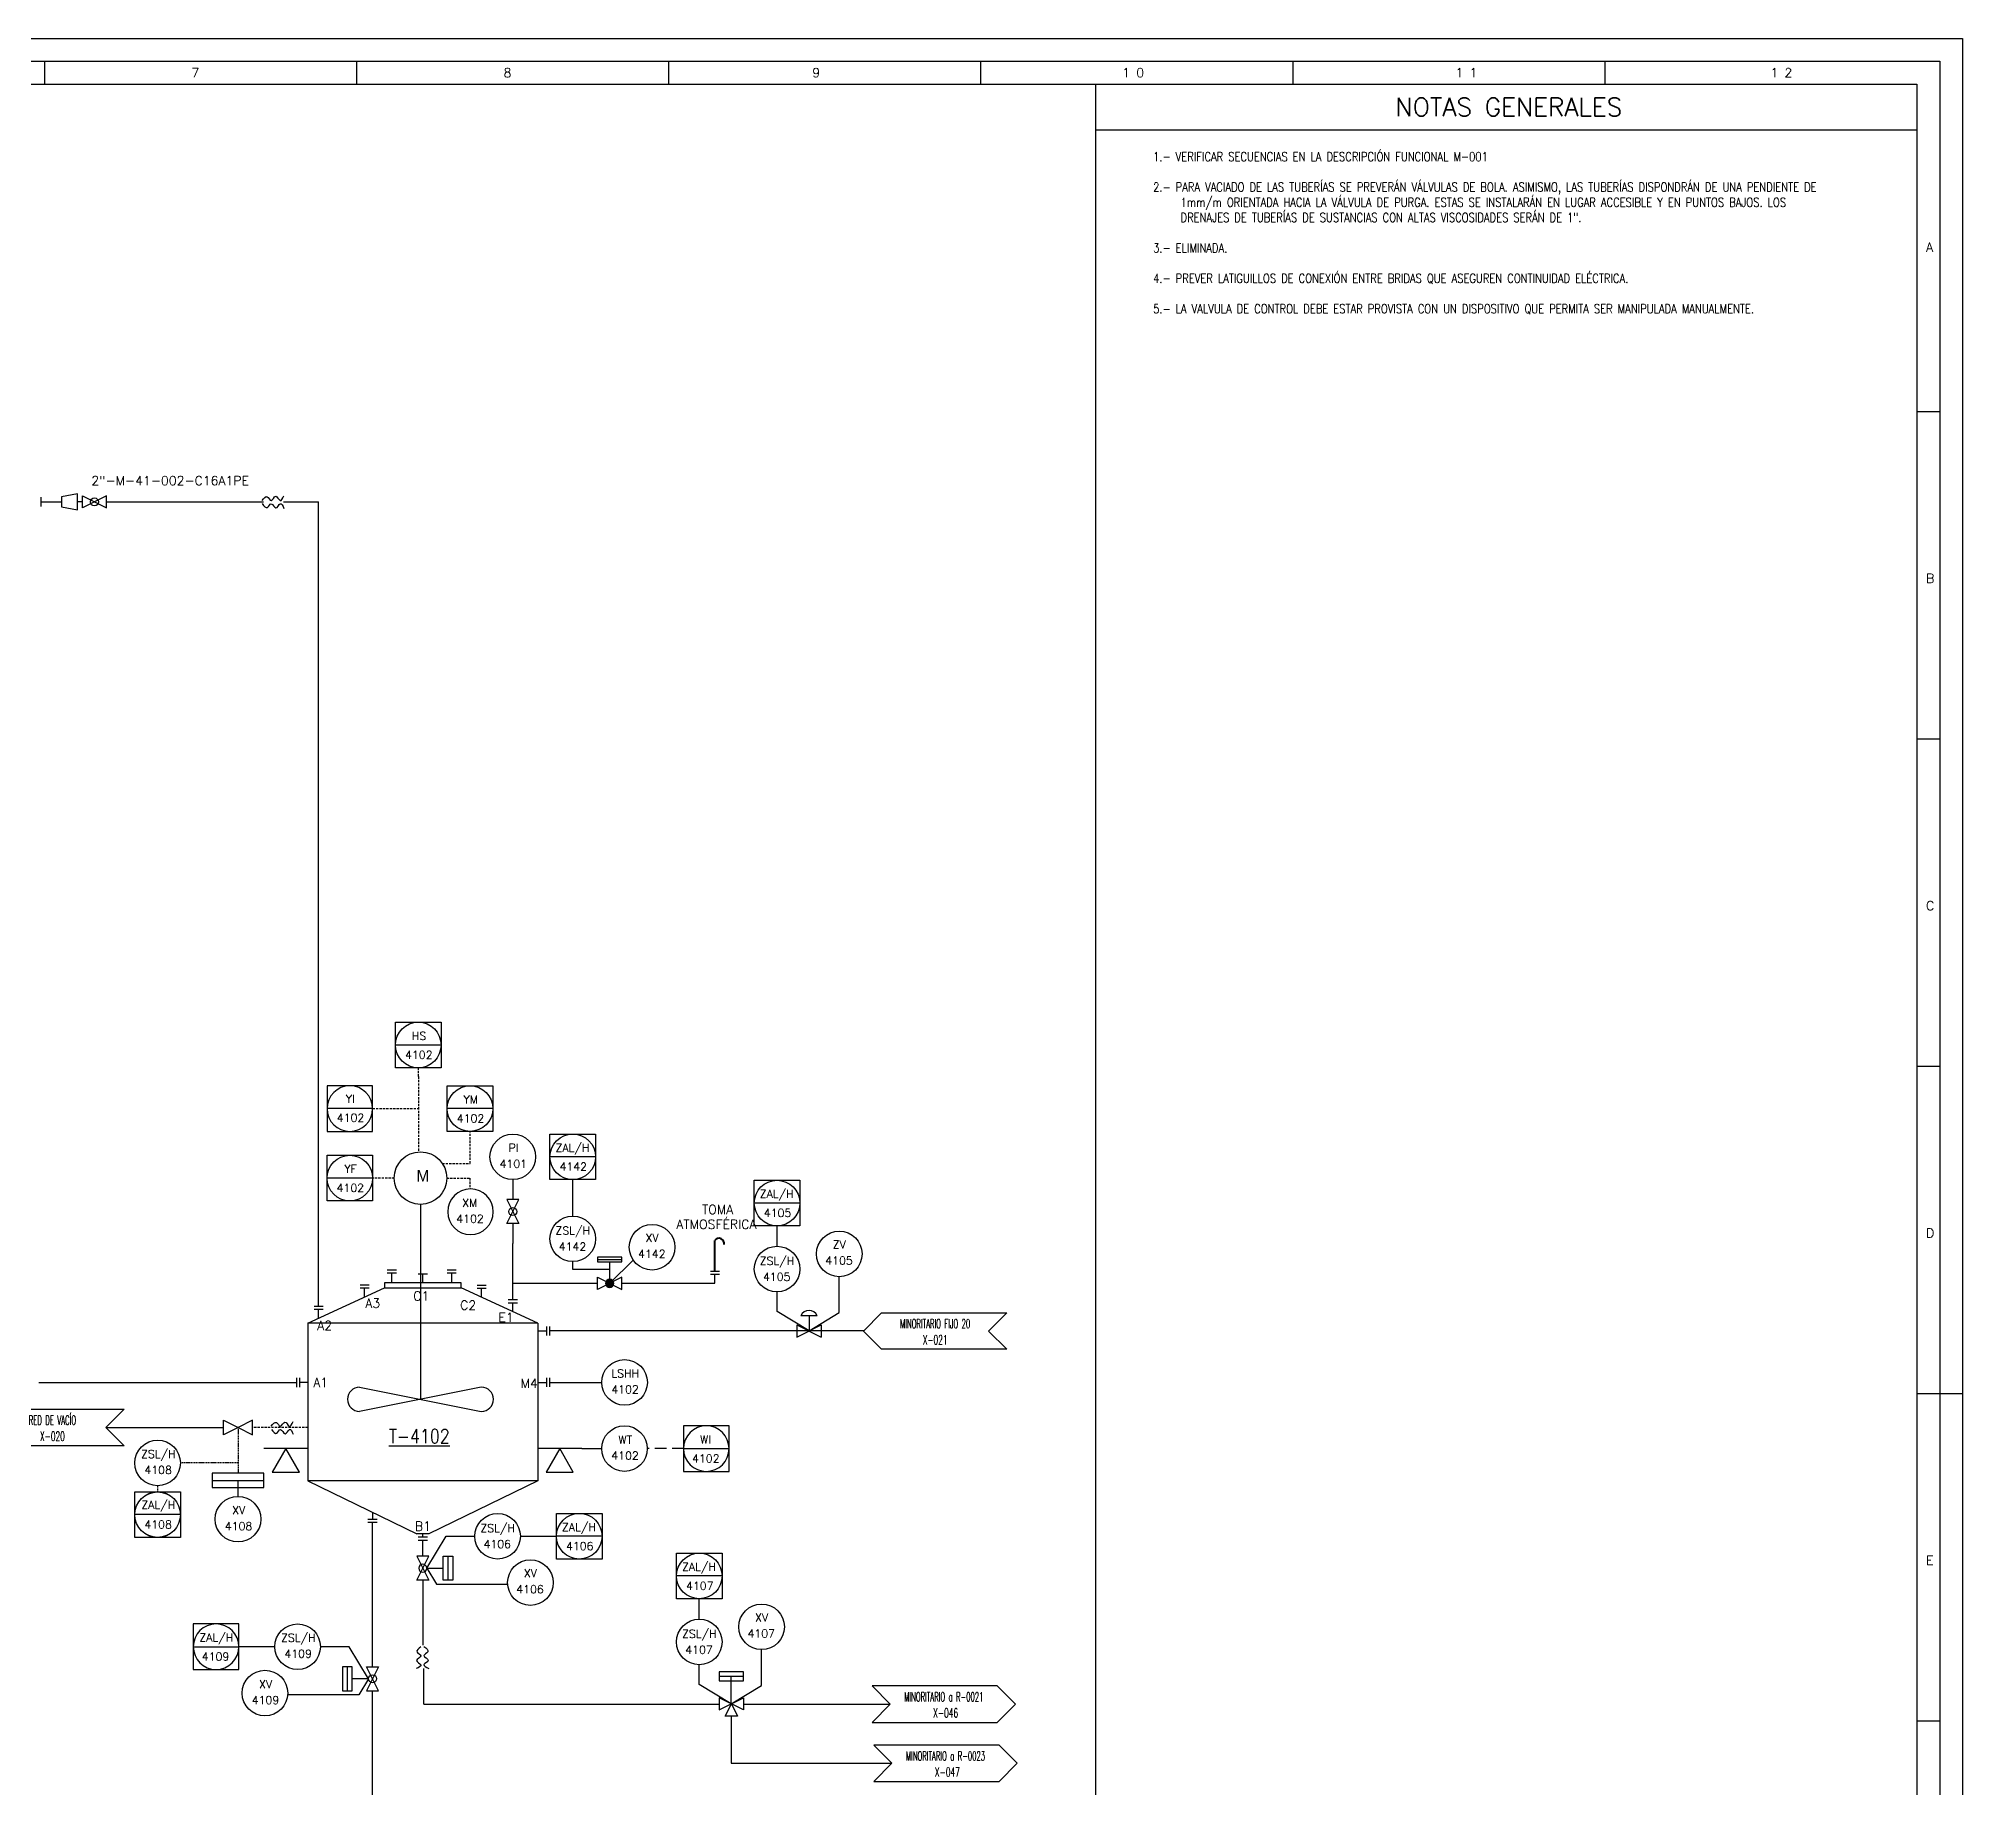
# Model space of a CAD drawing. Header units: millimetres. Extents: x 28 to 869, y 29 to 623.
# Drawn here: x 447.1 to 868.9, y 239.1 to 622.5 of the extents above; entities that cross this region are included whole.
import ezdxf
from ezdxf.enums import TextEntityAlignment as Align

# ---------------------------------------------------------------- set-up
doc = ezdxf.new("R2010")
doc.units = ezdxf.units.MM
doc.linetypes.add('TRAZOS', pattern=[0.75, 0.5, -0.25])
for name, color, linetype in [('CAJETIN', 1, 'Continuous'), ('CONEXION INTRUMENTOS', 1, 'Continuous'), ('EQUIPOS', 5, 'Continuous'), ('EQUIPOS 02', 1, 'Continuous'), ('FORMATO', 7, 'Continuous'), ('INSTRUMENTOS', 1, 'Continuous'), ('TEX', 7, 'Continuous'), ('TEXTO-VALVULAS Y ACCESORIOS', 7, 'Continuous'), ('TUBERIA', 5, 'Continuous'), ('VALVULAS Y ACCESORIOS', 1, 'Continuous')]:
    doc.layers.add(name, color=color, linetype=linetype)
doc.layers.add('TUBERÍA2', color=1, linetype='TRAZOS', true_color=0xff0000)
doc.layers.add('TUBERÍA3', color=1, linetype='Continuous', true_color=0xff0000)
doc.styles.add('PY', font='ROMANS.shx')
doc.styles.add('PY1', font='ROMANS.shx', dxfattribs={"width": 0.8})
doc.linetypes.add('SEÑAL_MECANICA2', pattern='A,4.411183,["o",PY,S=4.130212,R=360,X=0,Y=-1.374288],0.588817,-0.374158,["o",PY,S=2,R=360,X=0,Y=-0.688262],-2.183682', length=7.55784)

# ---------------------------------------------------------------- blocks, each defined once
blk = doc.blocks.new('MARCO-A1')
at = {"layer": 'FORMATO', "color": 5}
for p, q in [((420.5, 589), (420.5, 584)), ((488.92, 589), (488.92, 584)), ((557.33, 589), (557.33, 584)), ((625.75, 589), (625.75, 584)), ((694.17, 589), (694.17, 584)), ((762.58, 589), (762.58, 584)), ((831, 512.25), (836, 512.25)), ((831, 440.5), (836, 440.5)), ((831, 368.75), (836, 368.75)), ((831, 297), (836, 297)), ((831, 225.25), (836, 225.25))]:
    blk.add_line(p, q, dxfattribs=at)
at = {"layer": 'FORMATO', "color": 1, "linetype": 'Continuous'}
blk.add_line((836, 297), (841, 297), dxfattribs=at)
at = {"layer": 'FORMATO', "color": 1}
blk.add_lwpolyline([(0, 594), (841, 594), (841, 0), (0, 0)], close=True, dxfattribs=at)
at = {"layer": 'FORMATO', "color": 5}
blk.add_lwpolyline([(5, 589), (836, 589), (836, 5), (5, 5)], close=True, dxfattribs=at)
at = {"layer": 'FORMATO', "color": 8, "linetype": 'Continuous'}
blk.add_lwpolyline([(10, 584), (831, 584), (831, 10), (10, 10)], close=True, dxfattribs=at)
at = {"layer": 'FORMATO', "color": 1, "style": 'PY'}
for s, p in [('7', (452.75, 585.5)), ('8', (521.17, 585.5)), ('9', (588.85, 585.5)), ('1 0', (656.77, 585.5)), ('1 1', (729.83, 585.5)), ('1 2', (798.88, 585.5)), ('A', (833, 547.25)), ('B', (833, 474.67)), ('C', (833, 402.92)), ('D', (833, 331.17)), ('E', (833, 259.42))]:
    blk.add_text(s, height=2, dxfattribs=at).set_placement(p)
blk = doc.blocks.new('VALV GLOB-V')
at = {"layer": 'INSTRUMENTOS', "color": 1, "flags": 128}
blk.add_lwpolyline([(5.7, -1.43), (5.7, 1.43), (0, -1.43), (0, 1.43)], close=True, dxfattribs=at)
at = {"layer": 'INSTRUMENTOS', "color": 1}
blk.add_circle((2.85, 0), 0.95, dxfattribs=at)
at = {"layer": 'INSTRUMENTOS', "color": 7, "linetype": 'SEÑAL_MECANICA2', "style": 'PY'}
blk.add_attdef('REF.', text='', height=2, dxfattribs=at).set_placement((3, -3.37), align=Align.MIDDLE)
blk = doc.blocks.new('SEÑAL CIR')
at = {"color": 1}
blk.add_circle((0, 5.7), 5.7, dxfattribs=at)
at = {"layer": 'INSTRUMENTOS', "linetype": 'Continuous', "style": 'PY', "flags": 4}
for p in [(0.18, 6.94), (0.13, 2.95)]:
    blk.add_attdef('---', text='', height=2, dxfattribs=at).set_placement(p, align=Align.CENTER)
blk = doc.blocks.new('SEÑAL CIRCU MARCO')
at = {"color": 1, "linetype": 'Continuous', "ltscale": 0.5}
blk.add_line((5.7, 5.7), (-5.7, 5.7), dxfattribs=at)
at = {"color": 1, "flags": 128}
blk.add_lwpolyline([(5.7, 0), (-5.7, 0), (-5.7, 11.4), (5.7, 11.4)], close=True, dxfattribs=at)
at = {"color": 1}
blk.add_circle((0, 5.7), 5.7, dxfattribs=at)
at = {"style": 'PY'}
for tag, p in [('XXX', (0.18, 7.98)), ('YYY', (0.13, 3.24))]:
    blk.add_attdef(tag, text='', height=2, dxfattribs=at).set_placement(p, align=Align.MIDDLE)
blk = doc.blocks.new('BANDERA DE FLUJO')
at = {"layer": 'TEX', "color": 1, "ltscale": 0.1, "flags": 128}
blk.add_lwpolyline([(-4, 4), (-31.46, 4), (-27.46, 0), (-31.46, -4), (-4, -4), (0, 0)], close=True, dxfattribs=at)
at = {"layer": 'TEX', "style": 'PY1', "width": 0.8}
for tag, p in [('ETIQUETA-LINEA-1', (-15.73, 0.61)), ('ETIQUETA-LINEA-2', (-15.73, -2.91))]:
    blk.add_attdef(tag, text='', height=2, dxfattribs=at).set_placement(p, align=Align.CENTER)
blk = doc.blocks.new('VALV TRES VIAS')
at = {"layer": 'VALVULAS Y ACCESORIOS', "flags": 128}
for points in [[(0, 1.33), (0, -1.33), (5.33, 1.33), (5.33, -1.33)], [(1.33, -2.67), (2.67, 0), (4, -2.67)]]:
    blk.add_lwpolyline(points, close=True, dxfattribs=at)
at = {"layer": 'TEXTO-VALVULAS Y ACCESORIOS', "linetype": 'Continuous', "style": 'PY1', "width": 0.8}
blk.add_attdef('REF.', text='', height=2, dxfattribs=at).set_placement((6.85, -3.07), align=Align.MIDDLE)
blk = doc.blocks.new('VALV TIPO GLOBO')
at = {"layer": 'VALVULAS Y ACCESORIOS'}
h = blk.add_hatch(color=256, dxfattribs=at)
edge = h.paths.add_edge_path()
edge.add_arc((2.67, 0), 0.889, 0, 360)
at = {"layer": 'VALVULAS Y ACCESORIOS', "flags": 128}
blk.add_lwpolyline([(0, -1.33), (0, 1.33), (5.33, -1.33), (5.33, 1.33)], close=True, dxfattribs=at)
at = {"layer": 'VALVULAS Y ACCESORIOS'}
blk.add_circle((2.67, 0), 0.889, dxfattribs=at)
at = {"layer": 'TEXTO-VALVULAS Y ACCESORIOS', "linetype": 'SEÑAL_MECANICA2', "style": 'PY1', "width": 0.8}
blk.add_attdef('REF.', text='', height=2, dxfattribs=at).set_placement((2.94, -3.07), align=Align.MIDDLE)
blk = doc.blocks.new('REDUCCION')
at = {"color": 1}
for p, q in [((0, 2), (0, -2)), ((4, 1.25), (0, 2)), ((4, -1.25), (4, 1.25)), ((0, -2), (4, -1.25))]:
    blk.add_line(p, q, dxfattribs=at)
at = {"style": 'PY1', "width": 0.8}
blk.add_attdef('.', text='', height=2, dxfattribs=at).set_placement((2, -3.65), align=Align.MIDDLE)
blk = doc.blocks.new('VALVULA DE CONTROL')
at = {"layer": 'VALVULAS Y ACCESORIOS'}
for p, q in [((0, 1.33), (5.33, -1.33)), ((0, -1.33), (5.33, 1.33)), ((0, 1.33), (0, -1.33)), ((4.44, 3.32), (0.89, 3.32)), ((2.67, 3.32), (2.67, 0)), ((5.33, 1.33), (5.33, -1.33))]:
    blk.add_line(p, q, dxfattribs=at)
blk.add_arc((2.67, 2.57), 1.93, 22.9957, 157.0043, dxfattribs=at)
at = {"layer": 'TEXTO-VALVULAS Y ACCESORIOS', "linetype": 'SEÑAL_MECANICA2', "style": 'PY1', "width": 0.8}
blk.add_attdef('REF.', text='', height=2, dxfattribs=at).set_placement((2.94, -3.07), align=Align.MIDDLE)

msp = doc.modelspace()

# ---------------------------------------------------------------- linework, layer by layer
at = {"color": 1}
for p, q in [((447.74, 520.95), (452.16, 520.95)), ((462.04, 520.95), (496.47, 520.95)), ((551.12, 372.39), (551.12, 368.01)), ((551.12, 362.75), (551.12, 358.41)), ((543.29, 349.24), (545.29, 349.24)), ((613.43, 339.22), (596.99, 339.22)), ((447.2, 327.93), (503.81, 327.93)), ((559.24, 327.95), (570.62, 327.95)), ((566.23, 313.43), (570.61, 313.43)), ((531.39, 289.85), (531.39, 293.39)), ((532.26, 287.21), (536.52, 294.22)), ((536.52, 294.22), (542.8, 294.22)), ((552.8, 294.23), (560.69, 294.23)), ((532.26, 287.21), (535.87, 287.21)), ((532.26, 287.21), (535.87, 287.21)), ((532.26, 287.21), (534.39, 283.71)), ((536.91, 289.85), (536.91, 284.58)), ((536.91, 289.85), (536.91, 284.58)), ((531.39, 284.58), (531.39, 270.33)), ((534.39, 283.71), (550.05, 283.7)), ((498.95, 270.01), (491.06, 270.01)), ((515.24, 270.01), (508.95, 270.01)), ((519.49, 263), (515.24, 270.01)), ((514.84, 265.63), (514.84, 260.37)), ((514.84, 265.63), (514.84, 260.37)), ((519.49, 263), (515.88, 263)), ((519.49, 263), (515.88, 263)), ((519.49, 263), (517.36, 259.49)), ((531.65, 257.44), (531.65, 265.26)), ((517.36, 259.49), (501.71, 259.49)), ((531.65, 257.44), (596.34, 257.44)), ((613.27, 257.44), (633.86, 257.44)), ((599.02, 254.81), (599.02, 244.46)), ((599.02, 244.46), (634.23, 244.46))]:
    msp.add_line(p, q, dxfattribs=at)
at = {"color": 1, "linetype": 'TRAZOS'}
for p, q in [((530.42, 394.99), (530.42, 396.9)), ((530.42, 394.99), (530.42, 378.47)), ((520.39, 387.96), (530.42, 387.96))]:
    msp.add_line(p, q, dxfattribs=at)
at = {"color": 2, "lineweight": 40}
msp.add_line((595.44, 352.32), (595.44, 359.07), dxfattribs=at)
for p, q in [((506.19, 313.43), (496.54, 313.43)), ((566.23, 313.43), (556.59, 313.43))]:
    msp.add_line(p, q)
at = {"color": 1}
for points in [[(456.78, 520.95), (455.67, 520.95)], [(500.88, 520.95), (508.56, 520.95)], [(508.56, 423.67), (508.56, 520.95)], [(508.56, 344.66), (508.56, 423.67)], [(627.99, 339.22), (566.11, 339.22), (566.11, 339.22), (559.24, 339.22)], [(520.37, 299.44), (520.37, 297.96)], [(520.37, 265.63), (520.37, 297.29)], [(325.35, 230.94), (520.37, 230.94), (520.37, 260.37)]]:
    msp.add_lwpolyline(points, dxfattribs=at)
for points in [[(504.33, 308.3), (501.36, 313.43), (498.4, 308.29)], [(564.38, 308.3), (561.41, 313.43), (558.45, 308.29)]]:
    msp.add_lwpolyline(points, close=True)
for points in [[(535.87, 289.85), (537.96, 289.85), (537.96, 284.58), (535.87, 284.58)], [(535.87, 289.85), (537.96, 289.85), (537.96, 284.58), (535.87, 284.58)], [(515.88, 265.63), (513.8, 265.63), (513.8, 260.37), (515.88, 260.37)], [(515.88, 265.63), (513.8, 265.63), (513.8, 260.37), (515.88, 260.37)]]:
    msp.add_lwpolyline(points, close=True, dxfattribs=at)
at = {"color": 2, "lineweight": 40}
msp.add_arc((596.34, 358.41), 1.12, 348.2835, 145.26, dxfattribs=at)
at = {"color": 1}
for points in [[(496.15, 521.26), (497.29, 522.09), (498.12, 521.25), (499.16, 522.18), (500.09, 521.24), (500.93, 522.27)], [(496.19, 520.56), (497.33, 519.73), (498.16, 520.55), (499.19, 519.61), (500.13, 520.54), (500.96, 519.5)]]:
    msp.add_spline(points, degree=3, dxfattribs=at)
at = {"color": 2}
for points in [[(498.17, 318.33), (499.31, 319.16), (500.14, 318.33), (501.17, 319.26), (502.11, 318.33), (502.94, 319.37)], [(498.21, 317.63), (499.35, 316.8), (500.18, 317.63), (501.22, 316.7), (502.15, 317.63), (502.98, 316.6)], [(530.96, 269.99), (530.13, 268.84), (530.96, 268.01), (530.02, 266.98), (530.96, 266.04), (529.92, 265.21)], [(531.65, 270.03), (532.48, 268.89), (531.65, 268.06), (532.59, 267.02), (531.65, 266.09), (532.69, 265.26)]]:
    msp.add_spline(points, degree=3, dxfattribs=at)
at = {"layer": 'CAJETIN', "color": 8, "linetype": 'Continuous'}
msp.add_line((678.93, 38.52), (678.93, 612.52), dxfattribs=at)
at = {"layer": 'CAJETIN', "color": 8}
msp.add_line((678.93, 602.52), (858.93, 602.52), dxfattribs=at)
at = {"layer": 'CAJETIN', "color": 1, "linetype": 'TRAZOS', "ltscale": 5}
msp.add_line((588.53, 313.43), (580.61, 313.43), dxfattribs=at)
at = {"layer": 'CONEXION INTRUMENTOS', "linetype": 'Continuous'}
for p, q in [((564.27, 364.31), (564.27, 372.39)), ((551.12, 346.09), (551.12, 358.41)), ((564.27, 352.69), (564.27, 354.42)), ((569.68, 354.88), (575.03, 354.88)), ((572.36, 349.67), (577.53, 354.76)), ((572.36, 350.56), (572.36, 354.34)), ((572.36, 352.69), (564.27, 352.69)), ((595.44, 349.67), (595.44, 351.65)), ((551.12, 349.67), (569.69, 349.67)), ((575.03, 349.67), (590.57, 349.67)), ((590.57, 349.67), (595.44, 349.67)), ((601.69, 257.44), (613.27, 257.44))]:
    msp.add_line(p, q, dxfattribs=at)
msp.add_lwpolyline([(569.68, 354.34), (575.03, 354.34), (575.03, 355.42), (569.68, 355.42)], close=True, dxfattribs=at)
at = {"layer": 'EQUIPOS'}
for p, q in [((506.19, 340.91), (522.99, 348.66)), ((556.59, 340.91), (539.79, 348.66)), ((556.59, 340.91), (506.19, 340.91)), ((506.19, 340.91), (506.19, 335.32)), ((506.19, 340.91), (506.19, 306.35)), ((556.59, 340.91), (556.59, 306.35)), ((556.59, 306.35), (506.19, 306.35)), ((506.19, 306.35), (530.07, 294.72)), ((556.59, 306.35), (532.71, 294.72)), ((532.71, 294.72), (530.07, 294.72))]:
    msp.add_line(p, q, dxfattribs=at)
msp.add_lwpolyline([(539.79, 349.78), (522.99, 349.78), (522.99, 348.66), (539.79, 348.66)], close=True, dxfattribs=at)
at = {"layer": 'EQUIPOS 02'}
msp.add_line((531.39, 294.06), (531.39, 294.72), dxfattribs=at)
at = {"layer": 'TUBERIA', "color": 1, "linetype": 'Continuous', "ltscale": 5}
for p, q in [((530.89, 366.97), (530.89, 324.25)), ((544.22, 326.92), (517.55, 321.59)), ((517.55, 326.92), (544.22, 321.59))]:
    msp.add_line(p, q, dxfattribs=at)
at = {"layer": 'TUBERIA', "linetype": 'Continuous'}
for p, q in [((524.59, 349.94), (524.59, 351.93)), ((531.39, 349.78), (531.39, 351.77)), ((537.73, 349.94), (537.73, 351.93)), ((537.73, 349.94), (537.73, 351.93)), ((518.64, 346.66), (518.64, 348.64)), ((544.29, 346.59), (544.29, 348.57)), ((508.56, 342.01), (508.56, 343.99)), ((551.12, 343.44), (551.12, 345.42)), ((556.59, 339.22), (558.57, 339.22)), ((506.19, 327.93), (504.47, 327.93)), ((556.59, 327.95), (558.57, 327.95))]:
    msp.add_line(p, q, dxfattribs=at)
at = {"layer": 'TUBERIA', "color": 5, "linetype": 'Continuous'}
msp.add_line((599.02, 257.44), (599.02, 257.44), dxfattribs=at)
at = {"layer": 'TUBERIA', "color": 1, "linetype": 'Continuous', "ltscale": 5}
msp.add_circle((530.89, 372.73), 5.76, dxfattribs=at)
for centre, start, end in [((517.55, 324.25), 90, 270), ((544.22, 324.25), 270, 90)]:
    msp.add_arc(centre, 2.66, start, end, dxfattribs=at)
at = {"layer": 'TUBERÍA2'}
msp.add_line((506.19, 318.06), (494.03, 318.06), dxfattribs=at)
for points in [[(535.66, 375.96), (541.75, 375.96), (541.74, 382.96)], [(525.13, 372.73), (520.39, 372.73)], [(536.65, 372.73), (541.69, 372.73), (541.74, 370.35)]]:
    msp.add_lwpolyline(points, dxfattribs=at)
at = {"layer": 'TUBERÍA2', "ltscale": 0.5}
for points in [[(490.88, 318.06), (490.88, 308.05)], [(490.88, 310.29), (478.26, 310.29)], [(473.26, 305.29), (473.26, 303.95)]]:
    msp.add_lwpolyline(points, dxfattribs=at)
at = {"layer": 'TUBERÍA3'}
for points in [[(461.93, 318.06), (487.73, 318.06)], [(490.88, 318.06), (487.73, 316.49), (487.73, 319.64), (490.88, 318.06)], [(490.88, 318.06), (494.03, 316.49), (494.03, 319.64), (490.88, 318.06)], [(485.25, 306.47), (496.52, 306.47)], [(490.88, 302.97), (490.88, 306.47)]]:
    msp.add_lwpolyline(points, dxfattribs=at)
msp.add_lwpolyline([(485.25, 304.9), (496.52, 304.9), (496.52, 308.05), (485.25, 308.05)], close=True, dxfattribs=at)
msp.add_circle((473.26, 298.95), 5, dxfattribs=at)
at = {"layer": 'VALVULAS Y ACCESORIOS', "ltscale": 0.1}
for p, q in [((447.74, 519.95), (447.74, 521.95)), ((523.59, 352.59), (525.59, 352.59)), ((523.59, 351.93), (525.59, 351.93)), ((530.39, 351.77), (532.39, 351.77)), ((536.73, 352.59), (538.73, 352.59)), ((536.73, 352.59), (538.73, 352.59)), ((536.73, 351.93), (538.73, 351.93)), ((536.73, 351.93), (538.73, 351.93)), ((594.44, 352.32), (596.44, 352.32)), ((594.44, 351.65), (596.44, 351.65)), ((517.64, 349.31), (519.64, 349.31)), ((517.64, 348.64), (519.64, 348.64)), ((543.29, 348.57), (545.29, 348.57)), ((550.12, 346.09), (552.12, 346.09)), ((507.56, 344.66), (509.56, 344.66)), ((507.56, 343.99), (509.56, 343.99)), ((550.12, 345.42), (552.12, 345.42)), ((558.57, 338.22), (558.57, 340.22)), ((559.24, 338.22), (559.24, 340.22)), ((503.81, 326.93), (503.81, 328.93)), ((504.47, 326.93), (504.47, 328.93)), ((558.57, 326.95), (558.57, 328.95)), ((559.24, 326.95), (559.24, 328.95)), ((519.37, 297.96), (521.37, 297.96)), ((519.37, 297.29), (521.37, 297.29)), ((530.39, 294.06), (532.39, 294.06)), ((530.39, 293.39), (532.39, 293.39))]:
    msp.add_line(p, q, dxfattribs=at)
at = {"layer": 'VALVULAS Y ACCESORIOS'}
for p, q in [((609.05, 357.8), (609.05, 362.26)), ((622.7, 343.25), (622.7, 351.11)), ((609.05, 343.47), (609.05, 347.8)), ((616.06, 339.22), (609.05, 343.47)), ((616.06, 339.22), (622.7, 343.25)), ((592.01, 276.06), (592.01, 280.52)), ((592.01, 261.73), (592.01, 266.06)), ((605.66, 261.5), (605.66, 269.37)), ((599.02, 257.47), (592.01, 261.73)), ((596.36, 263.52), (601.69, 263.52)), ((599.02, 257.47), (599.02, 263.52)), ((599.02, 257.47), (605.66, 261.5))]:
    msp.add_line(p, q, dxfattribs=at)
at = {"layer": 'VALVULAS Y ACCESORIOS', "flags": 128}
msp.add_lwpolyline([(596.36, 264.52), (596.36, 262.52), (601.69, 262.52), (601.69, 264.52)], close=True, dxfattribs=at)

# ---------------------------------------------------------------- block references
for name, p in [('MARCO-A1', (27.93, 28.52)), ('VALV TRES VIAS', (596.36, 257.47))]:
    msp.add_blockref(name, p)
at = {"linetype": 'Continuous', "xscale": 0.9232631578947803, "yscale": 0.9232631578947803, "zscale": 0.9232631578947803}
msp.add_blockref('VALV GLOB-V', (456.78, 520.95), dxfattribs=at)
for p, xscale, yscale, zscale, values in [((530.4, 396.9), 0.877100000000155, 0.877100000000155, 0.877100000000155, {'XXX': 'HS', 'YYY': '4102'}), ((541.74, 382.96), 0.8771000000000413, 0.8771000000000413, 0.8771000000000413, {'XXX': 'YM', 'YYY': '4102'}), ((515.39, 367.73), 0.8771000000000413, 0.8771000000000413, 0.8771000000000413, {'XXX': 'YF', 'YYY': '4102'}), ((473.26, 293.96), 0.8771000000000413, 0.8771000000000413, 0.8771000000000413, {'XXX': 'ZAL/H', 'YYY': '4108'})]:
    msp.add_blockref('SEÑAL CIRCU MARCO', p, dxfattribs=dict(xscale=xscale, yscale=yscale, zscale=zscale)).add_auto_attribs(values)
ref = msp.add_blockref('SEÑAL CIRCU MARCO', (515.39, 392.96), dxfattribs=dict(xscale=-0.877100000000155, yscale=0.877100000000155, zscale=0.877100000000155, rotation=180))
ref.add_attrib('XXX', '4102', dxfattribs={"height": 1.754, "style": 'PY'}).set_placement((515.55, 385.96), align=Align.MIDDLE)
ref.add_attrib('YYY', 'YI', dxfattribs={"height": 1.754, "style": 'PY'}).set_placement((515.5, 390.12), align=Align.MIDDLE)
at = {"linetype": 'Continuous'}
ref = msp.add_blockref('SEÑAL CIR', (551.12, 372.39), dxfattribs=dict(at, xscale=0.877100000000155, yscale=0.877100000000155, zscale=0.877100000000155))
ref.add_attrib('---', 'PI', dxfattribs={"layer": 'INSTRUMENTOS', "color": 7, "linetype": 'Continuous', "height": 1.754, "style": 'PY'}).set_placement((551.28, 378.48), align=Align.CENTER)
ref.add_attrib('---', '4101', dxfattribs={"layer": 'INSTRUMENTOS', "color": 7, "linetype": 'Continuous', "height": 1.754, "style": 'PY'}).set_placement((551.23, 374.98), align=Align.CENTER)
ref = msp.add_blockref('SEÑAL CIR', (541.85, 360.35), dxfattribs=dict(at, xscale=-0.8771000000000413, yscale=0.8771000000000413, zscale=0.8771000000000413))
ref.add_attrib('---', 'XM', dxfattribs={"layer": 'INSTRUMENTOS', "color": 7, "linetype": 'Continuous', "height": 1.754, "style": 'PY'}).set_placement((541.69, 366.44), align=Align.CENTER)
ref.add_attrib('---', '4102', dxfattribs={"layer": 'INSTRUMENTOS', "color": 7, "linetype": 'Continuous', "height": 1.754, "style": 'PY'}).set_placement((541.74, 362.94), align=Align.CENTER)
at = {"linetype": 'Continuous', "xscale": 0.9232631578945529, "yscale": 0.9232631578945529, "zscale": 0.9232631578945529, "rotation": 90}
msp.add_blockref('VALV GLOB-V', (551.12, 362.75), dxfattribs=at)
at = {"linetype": 'Continuous'}
msp.add_blockref('VALVULA DE CONTROL', (613.39, 339.22), dxfattribs=at)
ref = msp.add_blockref('BANDERA DE FLUJO', (627.98, 339.2), dxfattribs=dict(xscale=-1))
ref.add_attrib('ETIQUETA-LINEA-1', 'MINORITARIO FIJO 20', dxfattribs={"layer": 'TEX', "height": 2, "style": 'PY1', "width": 0.55}).set_placement((643.71, 339.81), align=Align.CENTER)
ref.add_attrib('ETIQUETA-LINEA-2', 'X-021', dxfattribs={"layer": 'TEX', "height": 2, "style": 'PY1', "width": 0.6}).set_placement((643.71, 336.29), align=Align.CENTER)
ref = msp.add_blockref('SEÑAL CIR', (575.62, 322.95), dxfattribs=dict(at, xscale=0.8770999999999276, yscale=0.8770999999999276, zscale=0.8770999999999276))
ref.add_attrib('---', 'LSHH', dxfattribs={"layer": 'INSTRUMENTOS', "color": 7, "linetype": 'Continuous', "height": 1.754, "style": 'PY'}).set_placement((575.77, 329.03), align=Align.CENTER)
ref.add_attrib('---', '4102', dxfattribs={"layer": 'INSTRUMENTOS', "color": 7, "linetype": 'Continuous', "height": 1.754, "style": 'PY'}).set_placement((575.73, 325.53), align=Align.CENTER)
ref = msp.add_blockref('BANDERA DE FLUJO', (434.47, 318.06), dxfattribs=dict(xscale=-1))
ref.add_attrib('ETIQUETA-LINEA-1', 'RED DE VACÍO', dxfattribs={"layer": 'TEX', "height": 2, "style": 'PY1', "width": 0.55}).set_placement((450.2, 318.67), align=Align.CENTER)
ref.add_attrib('ETIQUETA-LINEA-2', 'X-020', dxfattribs={"layer": 'TEX', "height": 2, "style": 'PY1', "width": 0.6}).set_placement((450.2, 315.15), align=Align.CENTER)
ref = msp.add_blockref('SEÑAL CIR', (575.61, 308.43), dxfattribs=dict(at, xscale=0.8770999999999276, yscale=0.8770999999999276, zscale=0.8770999999999276))
ref.add_attrib('---', 'WT', dxfattribs={"layer": 'INSTRUMENTOS', "color": 7, "linetype": 'Continuous', "height": 1.754, "style": 'PY'}).set_placement((575.77, 314.51), align=Align.CENTER)
ref.add_attrib('---', '4102', dxfattribs={"layer": 'INSTRUMENTOS', "color": 7, "linetype": 'Continuous', "height": 1.754, "style": 'PY'}).set_placement((575.72, 311.02), align=Align.CENTER)
ref = msp.add_blockref('SEÑAL CIRCU MARCO', (593.54, 308.43), dxfattribs=dict(xscale=-0.8777884135909062, yscale=0.8777884135906788, zscale=0.8777884135908177))
ref.add_attrib('XXX', 'WI', dxfattribs={"height": 1.756, "style": 'PY'}).set_placement((593.38, 315.43), align=Align.MIDDLE)
ref.add_attrib('YYY', '4102', dxfattribs={"height": 1.756, "style": 'PY'}).set_placement((593.43, 311.27), align=Align.MIDDLE)
ref = msp.add_blockref('SEÑAL CIR', (473.26, 305.29), dxfattribs=dict(at, xscale=0.8771000000000413, yscale=0.8771000000000413, zscale=0.8771000000000413))
ref.add_attrib('---', 'ZSL/H', dxfattribs={"layer": 'INSTRUMENTOS', "color": 7, "linetype": 'Continuous', "height": 1.754, "style": 'PY'}).set_placement((473.42, 311.37), align=Align.CENTER)
ref.add_attrib('---', '4108', dxfattribs={"layer": 'INSTRUMENTOS', "color": 7, "linetype": 'Continuous', "height": 1.754, "style": 'PY'}).set_placement((473.37, 307.87), align=Align.CENTER)
ref = msp.add_blockref('SEÑAL CIR', (490.88, 292.97), dxfattribs=dict(at, xscale=0.8771000000000413, yscale=0.8771000000000413, zscale=0.8771000000000413))
ref.add_attrib('---', 'XV', dxfattribs={"layer": 'INSTRUMENTOS', "color": 7, "linetype": 'Continuous', "height": 1.754, "style": 'PY'}).set_placement((491.04, 299.06), align=Align.CENTER)
ref.add_attrib('---', '4108', dxfattribs={"layer": 'INSTRUMENTOS', "color": 7, "linetype": 'Continuous', "height": 1.754, "style": 'PY'}).set_placement((491, 295.56), align=Align.CENTER)
ref = msp.add_blockref('SEÑAL CIR', (547.8, 289.22), dxfattribs=dict(at, xscale=0.877100000000155, yscale=0.877100000000155, zscale=0.877100000000155))
ref.add_attrib('---', 'ZSL/H', dxfattribs={"layer": 'INSTRUMENTOS', "color": 7, "linetype": 'Continuous', "height": 1.754, "style": 'PY'}).set_placement((547.8, 295.13), align=Align.CENTER)
ref.add_attrib('---', '4106', dxfattribs={"layer": 'INSTRUMENTOS', "color": 7, "linetype": 'Continuous', "height": 1.754, "style": 'PY'}).set_placement((547.72, 291.63), align=Align.CENTER)
ref = msp.add_blockref('SEÑAL CIRCU MARCO', (565.69, 289.23), dxfattribs=dict(at, xscale=0.877100000000155, yscale=0.877100000000155, zscale=0.877100000000155))
ref.add_attrib('XXX', 'ZAL/H', dxfattribs={"height": 1.754, "style": 'PY'}).set_placement((565.62, 296.11), align=Align.MIDDLE)
ref.add_attrib('YYY', '4106', dxfattribs={"height": 1.754, "style": 'PY'}).set_placement((565.8, 292.07), align=Align.MIDDLE)
at = {"color": 1, "yscale": 0.9232631578947803}
for p, xscale, zscale, rotation in [((531.39, 289.85), -0.9232631578947803, 0.9232631578946926, 90), ((520.37, 265.63), 0.9232631578947803, 0.9232631578947803, 270)]:
    msp.add_blockref('VALV GLOB-V', p, dxfattribs=dict(at, xscale=xscale, zscale=zscale, rotation=rotation))
at = {"linetype": 'Continuous'}
ref = msp.add_blockref('SEÑAL CIR', (554.97, 279.06), dxfattribs=dict(at, xscale=0.877100000000155, yscale=0.877100000000155, zscale=0.877100000000155))
ref.add_attrib('---', 'XV', dxfattribs={"layer": 'INSTRUMENTOS', "color": 7, "linetype": 'Continuous', "height": 1.754, "style": 'PY'}).set_placement((554.97, 285.22), align=Align.CENTER)
ref.add_attrib('---', '4106', dxfattribs={"layer": 'INSTRUMENTOS', "color": 7, "linetype": 'Continuous', "height": 1.754, "style": 'PY'}).set_placement((554.89, 281.73), align=Align.CENTER)
ref = msp.add_blockref('SEÑAL CIRCU MARCO', (486.06, 265.01), dxfattribs=dict(at, xscale=-0.877100000000155, yscale=0.877100000000155, zscale=0.877100000000155))
ref.add_attrib('XXX', 'ZAL/H', dxfattribs={"height": 1.754, "style": 'PY'}).set_placement((486.13, 271.89), align=Align.MIDDLE)
ref.add_attrib('YYY', '4109', dxfattribs={"height": 1.754, "style": 'PY'}).set_placement((485.95, 267.86), align=Align.MIDDLE)
ref = msp.add_blockref('SEÑAL CIR', (503.95, 265.01), dxfattribs=dict(at, xscale=0.8771000000000413, yscale=0.8771000000000413, zscale=0.8771000000000413))
ref.add_attrib('---', 'ZSL/H', dxfattribs={"layer": 'INSTRUMENTOS', "color": 7, "linetype": 'Continuous', "height": 1.754, "style": 'PY'}).set_placement((504.11, 271.09), align=Align.CENTER)
ref.add_attrib('---', '4109', dxfattribs={"layer": 'INSTRUMENTOS', "color": 7, "linetype": 'Continuous', "height": 1.754, "style": 'PY'}).set_placement((504.06, 267.6), align=Align.CENTER)
ref = msp.add_blockref('SEÑAL CIR', (496.79, 254.85), dxfattribs=dict(at, xscale=0.8771000000000413, yscale=0.8771000000000413, zscale=0.8771000000000413))
ref.add_attrib('---', 'XV', dxfattribs={"layer": 'INSTRUMENTOS', "color": 7, "linetype": 'Continuous', "height": 1.754, "style": 'PY'}).set_placement((496.94, 260.93), align=Align.CENTER)
ref.add_attrib('---', '4109', dxfattribs={"layer": 'INSTRUMENTOS', "color": 7, "linetype": 'Continuous', "height": 1.754, "style": 'PY'}).set_placement((496.9, 257.43), align=Align.CENTER)
ref = msp.add_blockref('BANDERA DE FLUJO', (661.34, 257.42))
ref.add_attrib('ETIQUETA-LINEA-1', 'MINORITARIO a R-0021', dxfattribs={"layer": 'TEX', "height": 2, "style": 'PY1', "width": 0.55}).set_placement((645.61, 258.03), align=Align.CENTER)
ref.add_attrib('ETIQUETA-LINEA-2', ' X-046', dxfattribs={"layer": 'TEX', "height": 2, "style": 'PY1', "width": 0.6}).set_placement((645.61, 254.51), align=Align.CENTER)
ref = msp.add_blockref('BANDERA DE FLUJO', (661.71, 244.45))
ref.add_attrib('ETIQUETA-LINEA-1', 'MINORITARIO a R-0023', dxfattribs={"layer": 'TEX', "height": 2, "style": 'PY1', "width": 0.55}).set_placement((645.98, 245.06), align=Align.CENTER)
ref.add_attrib('ETIQUETA-LINEA-2', ' X-047', dxfattribs={"layer": 'TEX', "height": 2, "style": 'PY1', "width": 0.6}).set_placement((645.98, 241.54), align=Align.CENTER)
at = {"layer": 'CONEXION INTRUMENTOS', "linetype": 'Continuous'}
ref = msp.add_blockref('SEÑAL CIRCU MARCO', (564.27, 372.39), dxfattribs=dict(at, xscale=0.877100000000155, yscale=0.877100000000155, zscale=0.877100000000155))
ref.add_attrib('XXX', 'ZAL/H', dxfattribs={"layer": '0', "color": 2, "height": 1.754, "style": 'PY'}).set_placement((564.21, 379.27), align=Align.MIDDLE)
ref.add_attrib('YYY', '4142', dxfattribs={"layer": '0', "color": 2, "height": 1.754, "style": 'PY'}).set_placement((564.38, 375.24), align=Align.MIDDLE)
ref = msp.add_blockref('SEÑAL CIR', (564.27, 354.42), dxfattribs=dict(at, xscale=0.877100000000155, yscale=0.877100000000155, zscale=0.877100000000155))
ref.add_attrib('---', 'ZSL/H', dxfattribs={"layer": 'INSTRUMENTOS', "color": 2, "linetype": 'Continuous', "height": 1.754, "style": 'PY'}).set_placement((564.27, 360.33), align=Align.CENTER)
ref.add_attrib('---', '4142', dxfattribs={"layer": 'INSTRUMENTOS', "color": 2, "linetype": 'Continuous', "height": 1.754, "style": 'PY'}).set_placement((564.2, 356.83), align=Align.CENTER)
ref = msp.add_blockref('SEÑAL CIR', (581.66, 352.58), dxfattribs=dict(at, xscale=0.877100000000155, yscale=0.877100000000155, zscale=0.877100000000155))
ref.add_attrib('---', 'XV', dxfattribs={"layer": 'INSTRUMENTOS', "color": 2, "linetype": 'Continuous', "height": 1.754, "style": 'PY'}).set_placement((581.66, 358.73), align=Align.CENTER)
ref.add_attrib('---', '4142', dxfattribs={"layer": 'INSTRUMENTOS', "color": 2, "linetype": 'Continuous', "height": 1.754, "style": 'PY'}).set_placement((581.59, 355.24), align=Align.CENTER)
at = {"layer": 'CONEXION INTRUMENTOS', "linetype": 'Continuous', "xscale": -1}
msp.add_blockref('VALV TIPO GLOBO', (575.03, 349.67), dxfattribs=at)
at = {"layer": 'TUBERIA', "color": 5, "linetype": 'Continuous', "xscale": 0.877100000000155, "yscale": 0.877100000000155, "zscale": 0.877100000000155, "rotation": 180}
msp.add_blockref('REDUCCION', (455.67, 520.95), dxfattribs=at)
at = {"layer": 'VALVULAS Y ACCESORIOS'}
ref = msp.add_blockref('SEÑAL CIRCU MARCO', (609.05, 362.26), dxfattribs=dict(at, xscale=0.877100000000155, yscale=0.877100000000155, zscale=0.877100000000155))
ref.add_attrib('XXX', 'ZAL/H', dxfattribs={"layer": '0', "color": 7, "height": 1.754, "style": 'PY'}).set_placement((608.98, 369.14), align=Align.MIDDLE)
ref.add_attrib('YYY', '4105', dxfattribs={"layer": '0', "color": 7, "height": 1.754, "style": 'PY'}).set_placement((609.16, 365.1), align=Align.MIDDLE)
ref = msp.add_blockref('SEÑAL CIR', (622.7, 351.11), dxfattribs=dict(at, xscale=0.877100000000155, yscale=0.877100000000155, zscale=0.877100000000155))
ref.add_attrib('---', 'ZV', dxfattribs={"layer": 'INSTRUMENTOS', "color": 7, "linetype": 'Continuous', "height": 1.754, "style": 'PY'}).set_placement((622.7, 357.27), align=Align.CENTER)
ref.add_attrib('---', '4105', dxfattribs={"layer": 'INSTRUMENTOS', "color": 7, "linetype": 'Continuous', "height": 1.754, "style": 'PY'}).set_placement((622.63, 353.78), align=Align.CENTER)
ref = msp.add_blockref('SEÑAL CIR', (609.05, 347.8), dxfattribs=dict(at, xscale=0.877100000000155, yscale=0.877100000000155, zscale=0.877100000000155))
ref.add_attrib('---', 'ZSL/H', dxfattribs={"layer": 'INSTRUMENTOS', "color": 7, "linetype": 'Continuous', "height": 1.754, "style": 'PY'}).set_placement((609.05, 353.71), align=Align.CENTER)
ref.add_attrib('---', '4105', dxfattribs={"layer": 'INSTRUMENTOS', "color": 7, "linetype": 'Continuous', "height": 1.754, "style": 'PY'}).set_placement((608.98, 350.21), align=Align.CENTER)
ref = msp.add_blockref('SEÑAL CIRCU MARCO', (592.01, 280.52), dxfattribs=dict(at, xscale=0.877100000000155, yscale=0.877100000000155, zscale=0.877100000000155))
ref.add_attrib('XXX', 'ZAL/H', dxfattribs={"layer": '0', "color": 7, "height": 1.754, "style": 'PY'}).set_placement((591.94, 287.4), align=Align.MIDDLE)
ref.add_attrib('YYY', '4107', dxfattribs={"layer": '0', "color": 7, "height": 1.754, "style": 'PY'}).set_placement((592.12, 283.36), align=Align.MIDDLE)
ref = msp.add_blockref('SEÑAL CIR', (605.66, 269.37), dxfattribs=dict(at, xscale=0.877100000000155, yscale=0.877100000000155, zscale=0.877100000000155))
ref.add_attrib('---', 'XV', dxfattribs={"layer": 'INSTRUMENTOS', "color": 7, "linetype": 'Continuous', "height": 1.754, "style": 'PY'}).set_placement((605.66, 275.52), align=Align.CENTER)
ref.add_attrib('---', '4107', dxfattribs={"layer": 'INSTRUMENTOS', "color": 7, "linetype": 'Continuous', "height": 1.754, "style": 'PY'}).set_placement((605.59, 272.03), align=Align.CENTER)
ref = msp.add_blockref('SEÑAL CIR', (592.01, 266.06), dxfattribs=dict(at, xscale=0.877100000000155, yscale=0.877100000000155, zscale=0.877100000000155))
ref.add_attrib('---', 'ZSL/H', dxfattribs={"layer": 'INSTRUMENTOS', "color": 7, "linetype": 'Continuous', "height": 1.754, "style": 'PY'}).set_placement((592.01, 271.96), align=Align.CENTER)
ref.add_attrib('---', '4107', dxfattribs={"layer": 'INSTRUMENTOS', "color": 7, "linetype": 'Continuous', "height": 1.754, "style": 'PY'}).set_placement((591.94, 268.46), align=Align.CENTER)

# ---------------------------------------------------------------- texts
at = {"linetype": 'Continuous', "insert": (691.5, 597.62), "char_height": 2, "width": 159.6115, "attachment_point": 1, "style": 'PY1'}
msp.add_mtext('1.- VERIFICAR SECUENCIAS EN LA DESCRIPCIÓN FUNCIONAL M-001\\P\\P\\pi-6,l6;2.- PARA VACIADO DE LAS TUBERÍAS SE PREVERÁN VÁLVULAS DE BOLA. ASIMISMO, LAS TUBERÍAS DISPONDRÁN DE UNA PENDIENTE DE 1mm/m ORIENTADA HACIA LA VÁLVULA DE PURGA. ESTAS SE INSTALARÁN EN LUGAR ACCESIBLE Y EN PUNTOS BAJOS. LOS DRENAJES DE TUBERÍAS DE SUSTANCIAS CON ALTAS VISCOSIDADES SERÁN DE 1".\\P\\pi0,l0;\\P\\pi-6,l6;3.- ELIMINADA.\\P\\P4.- PREVER LATIGUILLOS DE CONEXIÓN ENTRE BRIDAS QUE ASEGUREN CONTINUIDAD ELÉCTRICA.\\P\\P5.- LA VALVULA DE CONTROL DEBE ESTAR PROVISTA CON UN DISPOSITIVO QUE PERMITA SER MANIPULADA MANUALMENTE.', dxfattribs=at)
at = {"insert": (530.01, 374.48), "char_height": 2.5, "width": 1.0106, "attachment_point": 1}
msp.add_mtext('M', dxfattribs=at)
at = {"layer": 'EQUIPOS', "color": 6, "linetype": 'Continuous', "style": 'PY', "width": 0.85}
msp.add_text('%%UT-4102', height=3, dxfattribs=at).set_placement((530.64, 314.66), align=Align.CENTER)
at = {"layer": 'TEX', "color": 8, "style": 'PY'}
msp.add_text('NOTAS GENERALES', height=4, dxfattribs=at).set_placement((769.49, 605.52), align=Align.CENTER)
at = {"layer": 'TEXTO-VALVULAS Y ACCESORIOS', "style": 'PY'}
for s, p in [('2"-M-41-002-C16A1PE', (476.01, 524.61)), ('ATMOSFÉRICA', (595.76, 361.6)), ('TOMA', (596.02, 364.84))]:
    msp.add_text(s, height=2, dxfattribs=at).set_placement(p, align=Align.CENTER)
at = {"layer": 'TEXTO-VALVULAS Y ACCESORIOS', "color": 7, "linetype": 'Continuous', "style": 'PY', "flags": 4}
for tag, p in [('A3', (520.42, 344.31)), ('C1', (531.04, 345.89)), ('C2', (541.33, 343.88)), ('E1', (549.64, 341.21)), ('A2', (509.88, 339.41)), ('A1', (509.01, 326.93)), ('M4', (554.71, 326.73)), ('B1', (531.42, 295.44))]:
    msp.add_attdef(tag, text='---', height=2, dxfattribs=at).set_placement(p, align=Align.CENTER)

doc.saveas('drawing.dxf')
